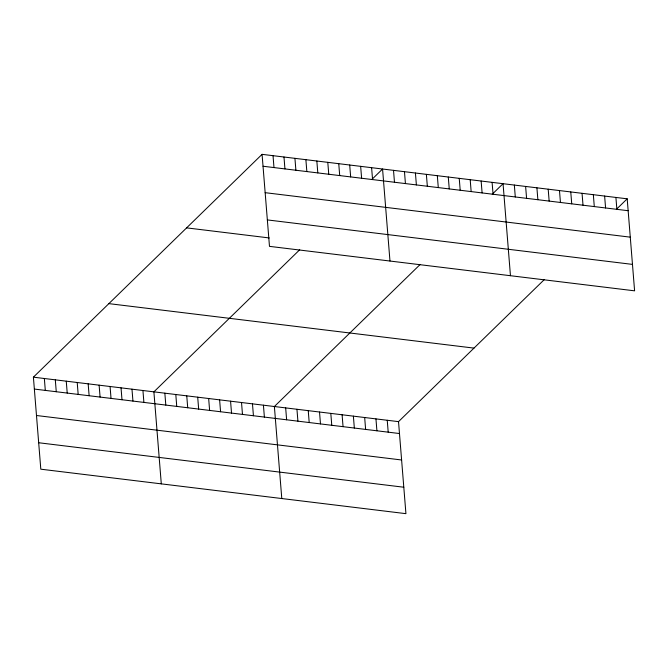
<?xml version="1.0" encoding="UTF-8"?>
<svg xmlns="http://www.w3.org/2000/svg" width="668" height="668" viewBox="0 0 668 668"><rect width="100%" height="100%" fill="white"/><g stroke="black" fill="none" stroke-linecap="round" stroke-linejoin="round"><path stroke-width="1" d="M544.328 279.566L398.52 421.642L405.927 513.659L40.806 469.186L33.4 377.169L262.073 154.341L627.194 198.813L634.6 290.83L269.48 246.358L262.073 154.341M299.698 249.765L153.891 391.849L161.297 483.857M371.784 179.525L382.564 169.021L389.97 261.029M420.189 264.445L274.381 406.52L281.787 498.537M492.274 194.196L503.054 183.692L510.461 275.709M616.414 209.318L627.194 198.813M263.033 166.24L628.154 210.712M265.154 192.676L630.283 237.157M267.35 219.914L632.471 264.394M186.614 227.871L269.262 237.942M108.859 303.631L473.988 348.111M33.4 377.169L398.52 421.642M34.36 389.068L399.481 433.54M36.481 415.504L401.61 459.985M38.677 442.742L403.798 487.222M615.913 197.444L616.865 209.343M604.624 196.066L605.584 207.965M593.343 194.689L594.295 206.596M582.053 193.319L583.014 205.218M570.764 191.941L571.725 203.84M559.483 190.572L560.444 202.471M548.194 189.194L549.154 201.093M536.913 187.817L537.865 199.715M525.624 186.447L526.584 198.346M514.343 185.069L515.295 196.968M492.099 182.364L493.059 194.263M481.144 181.028L482.104 192.927M470.197 179.692L471.149 191.591M459.242 178.356L460.194 190.255M448.286 177.02L449.247 188.919M437.331 175.692L438.291 187.591M426.376 174.356L427.336 186.255M415.421 173.02L416.381 184.919M404.474 171.684L405.426 183.583M393.519 170.348L394.471 182.247M371.608 167.685L372.569 179.583M387.24 420.272L388.2 432.171M360.653 166.349L361.613 178.247M375.95 418.894L376.911 430.793M349.698 165.013L350.658 176.911M364.67 417.517L365.621 429.424M338.751 163.677L339.703 175.575M353.38 416.147L354.341 428.046M327.796 162.341L328.756 174.248M342.099 414.77L343.051 426.668M316.841 161.013L317.801 172.912M330.81 413.4L331.771 425.299M305.886 159.677L306.846 171.576M319.521 412.022L320.481 423.921M294.93 158.341L295.891 170.24M308.24 410.645L309.2 422.543M283.983 157.005L284.935 168.904M296.951 409.275L297.911 421.174M273.028 155.669L273.98 167.576M285.67 407.897L286.622 419.796M263.426 405.192L264.386 417.091M252.471 403.856L253.431 415.755M241.524 402.52L242.476 414.419M230.569 401.184L231.52 413.083M219.613 399.848L220.574 411.747M208.658 398.52L209.618 410.419M197.703 397.184L198.663 409.083M186.756 395.848L187.708 407.747M175.801 394.512L176.753 406.411M164.846 393.176L165.806 405.075M142.935 390.513L143.896 402.412M131.98 389.177L132.94 401.076M121.033 387.841L121.985 399.74M110.078 386.505L111.03 398.404M99.123 385.169L100.083 397.076M88.168 383.841L89.128 395.74M77.212 382.505L78.173 394.404M66.257 381.169L67.218 393.068M55.31 379.833L56.262 391.732M44.355 378.497L45.307 390.404"/></g></svg>
